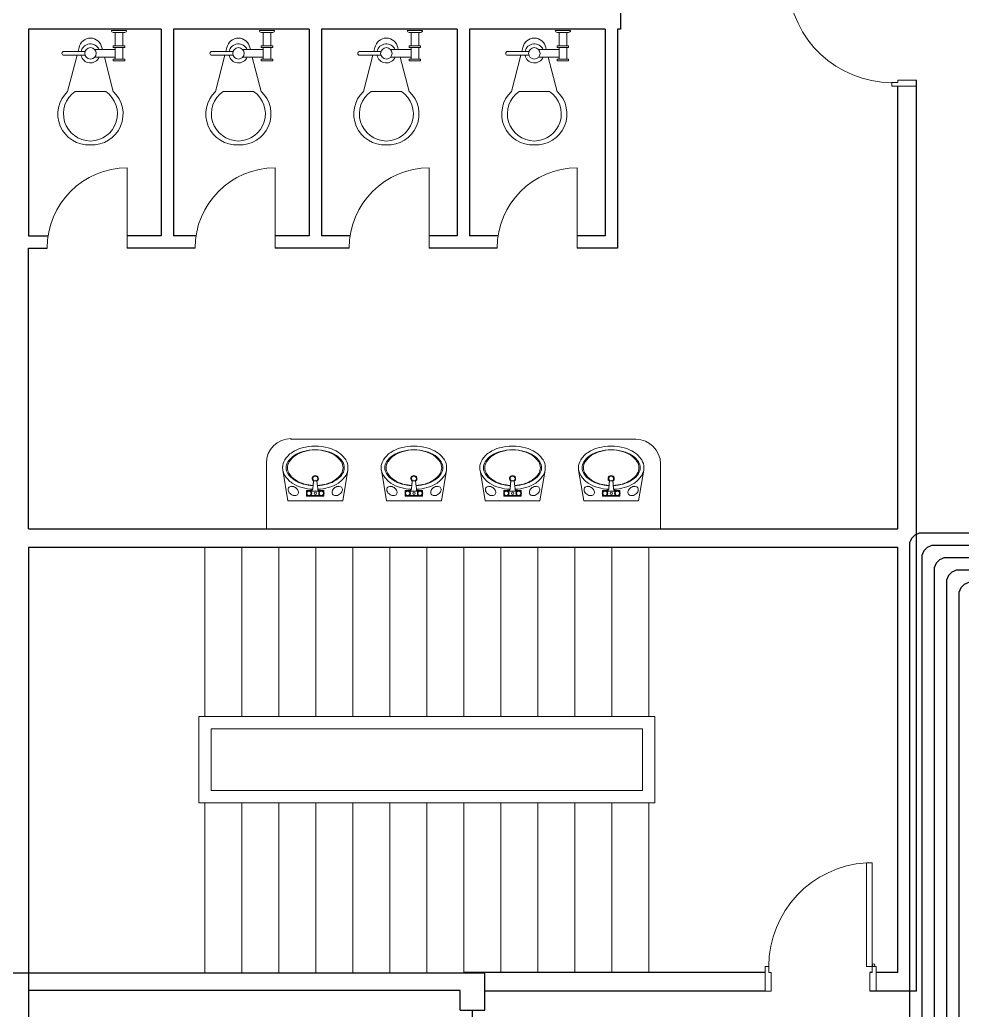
# Model space of a CAD drawing. Extents: x -59 to 582, y -1177 to 100.
# Drawn here: x 36.6 to 44.25, y -34.46 to -26.43 of the extents above; entities that cross this region are included whole.
import ezdxf

# ---------------------------------------------------------------- set-up
doc = ezdxf.new("R2010")
doc.units = 0
doc.header["$LTSCALE"] = 0.15
doc.linetypes.add('CENTERX2', pattern=[4, 2.5, -0.5, 0.5, -0.5])
for name, color, linetype in [('0 sockets', 252, 'Continuous'), ('grocol', 252, 'Continuous'), ('WINDOW', 252, 'Continuous')]:
    doc.layers.add(name, color=color, linetype=linetype)
for name, color, linetype, lineweight in [('anal', 252, 'Continuous', 20), ('DOOR', 252, 'Continuous', 20), ('elev', 252, 'Continuous', 9), ('FIXT', 252, 'Continuous', 9), ('wall', 252, 'Continuous', 30), ('WC', 252, 'Continuous', 9)]:
    doc.layers.add(name, color=color, linetype=linetype, lineweight=lineweight)

# ---------------------------------------------------------------- blocks, each defined once
blk = doc.blocks.new('ARCH')
at = {"layer": 'anal'}
for p, q in [((41.6, 359), (38.8, 359)), ((38.6036, 358.8062), (38.6036, 358.275)), ((41.8, 358.275), (41.8, 358.8))]:
    blk.add_line(p, q, dxfattribs=at)
for centre, start, end in [((38.8036, 358.8062), 90, 180), ((41.6, 358.8), 0, 90)]:
    blk.add_arc(centre, 0.2, start, end, dxfattribs=at)
at = {"layer": 'DOOR'}
for p, q in [((37.475, 360.55), (37.475, 361.2)), ((38.675, 360.55), (38.675, 361.2)), ((39.925, 360.55), (39.925, 361.2)), ((41.125, 360.55), (41.125, 361.2))]:
    blk.add_line(p, q, dxfattribs=at)
for points in [[(43.675, 361.8908), (43.675, 361.8608), (43.875, 361.8608), (43.875, 361.9108), (43.725, 361.9108), (43.725, 361.8908)], [(43.5178, 354.7274), (43.5178, 355.5674), (43.4695, 355.5674), (43.4695, 354.7274)], [(42.6778, 354.7274), (42.6478, 354.7274), (42.6478, 354.5274), (42.6978, 354.5274), (42.6978, 354.6774), (42.6778, 354.6774)], [(43.5178, 354.7274), (43.5478, 354.7274), (43.5478, 354.5274), (43.4978, 354.5274), (43.4978, 354.6774), (43.5178, 354.6774)]]:
    blk.add_lwpolyline(points, close=True, dxfattribs=at)
blk.add_circle((43.5278, 354.7374), 0.01, dxfattribs=at)
for centre, radius, start, end in [((43.6783, 362.7357), 0.8449, 183.61106, 269.77823), ((37.475, 360.55), 0.65, 90, 180), ((38.675, 360.55), 0.65, 90, 180), ((39.925, 360.55), 0.65, 90, 180), ((41.125, 360.55), 0.65, 90, 180), ((43.5227, 354.7242), 0.8449, 93.61106, 179.77823)]:
    blk.add_arc(centre, radius, start, end, dxfattribs=at)
at = {"layer": 'elev'}
for p, q in [((38.1049, 356.7524), (38.1049, 358.1274)), ((38.1049, 356.7524), (38.1049, 358.1274)), ((38.4049, 356.7524), (38.4049, 358.1274)), ((38.7049, 356.7524), (38.7049, 358.1274)), ((39.0049, 356.7524), (39.0049, 358.1274)), ((39.3049, 356.7524), (39.3049, 358.1274)), ((39.6049, 356.7524), (39.6049, 358.1274)), ((39.9049, 356.7524), (39.9049, 358.1274)), ((40.2049, 356.7524), (40.2049, 358.1274)), ((40.5049, 356.7524), (40.5049, 358.1274)), ((40.8049, 356.7524), (40.8049, 358.1274)), ((41.1049, 356.7524), (41.1049, 358.1274)), ((41.4049, 356.7524), (41.4049, 358.1274)), ((41.7049, 356.7524), (41.7049, 358.1274)), ((38.0549, 356.7524), (41.7549, 356.7524)), ((38.0549, 356.0524), (38.0549, 356.7524)), ((41.7549, 356.7524), (41.7549, 356.0524)), ((38.1549, 356.6524), (41.6549, 356.6524)), ((38.1549, 356.1524), (38.1549, 356.6524)), ((41.6549, 356.6524), (41.6549, 356.1524)), ((41.6549, 356.1524), (38.1549, 356.1524)), ((41.7549, 356.0524), (38.0549, 356.0524)), ((38.1049, 354.6774), (38.1049, 356.0524)), ((38.1049, 354.6774), (38.1049, 356.0524)), ((38.4049, 354.6774), (38.4049, 356.0524)), ((38.7049, 354.6774), (38.7049, 356.0524)), ((39.0049, 354.6774), (39.0049, 356.0524)), ((39.3049, 354.6774), (39.3049, 356.0524)), ((39.6049, 354.6774), (39.6049, 356.0524)), ((39.9049, 354.6774), (39.9049, 356.0524)), ((40.2049, 354.6774), (40.2049, 356.0524)), ((40.5049, 354.6774), (40.5049, 356.0524)), ((40.8049, 354.6774), (40.8049, 356.0524)), ((41.1049, 354.6774), (41.1049, 356.0524)), ((41.4049, 354.6774), (41.4049, 356.0524)), ((41.7049, 354.6774), (41.7049, 356.0524))]:
    blk.add_line(p, q, dxfattribs=at)
at = {"layer": 'FIXT'}
for p, q in [((38.7775, 358.5), (38.7361, 358.7501)), ((39.2639, 358.7501), (39.2225, 358.5)), ((39.5775, 358.5), (39.5361, 358.7501)), ((40.0639, 358.7501), (40.0225, 358.5)), ((40.3775, 358.5), (40.3361, 358.7501)), ((40.8639, 358.7501), (40.8225, 358.5)), ((41.1775, 358.5), (41.1361, 358.7501)), ((41.6639, 358.7501), (41.6225, 358.5)), ((38.9868, 358.6621), (38.98, 358.5979)), ((38.986, 358.6635), (38.9819, 358.616)), ((38.9868, 358.6621), (38.986, 358.6635)), ((39.0132, 358.6621), (39.014, 358.6635)), ((39.0132, 358.6621), (39.02, 358.5979)), ((39.014, 358.6635), (39.0181, 358.616)), ((39.7868, 358.6621), (39.78, 358.5979)), ((39.786, 358.6635), (39.7819, 358.616)), ((39.7868, 358.6621), (39.786, 358.6635)), ((39.8133, 358.6621), (39.814, 358.6635)), ((39.8133, 358.6621), (39.82, 358.5979)), ((39.814, 358.6635), (39.8181, 358.616)), ((40.5868, 358.6621), (40.58, 358.5979)), ((40.586, 358.6635), (40.5819, 358.616)), ((40.5868, 358.6621), (40.586, 358.6635)), ((40.6133, 358.6621), (40.614, 358.6635)), ((40.6133, 358.6621), (40.62, 358.5979)), ((40.614, 358.6635), (40.6181, 358.616)), ((41.3868, 358.6621), (41.38, 358.5979)), ((41.386, 358.6635), (41.3819, 358.616)), ((41.3868, 358.6621), (41.386, 358.6635)), ((41.4133, 358.6621), (41.414, 358.6635)), ((41.4133, 358.6621), (41.42, 358.5979)), ((41.414, 358.6635), (41.4181, 358.616)), ((38.93, 358.5845), (38.9609, 358.5845)), ((38.93, 358.5845), (38.93, 358.5712)), ((38.931, 358.58), (38.93, 358.5845)), ((38.93, 358.5528), (38.93, 358.5395)), ((38.931, 358.544), (38.93, 358.5395)), ((39.07, 358.5395), (38.93, 358.5395)), ((38.931, 358.58), (38.931, 358.5731)), ((38.931, 358.58), (38.9374, 358.58)), ((38.931, 358.5509), (38.931, 358.544)), ((38.931, 358.544), (38.9374, 358.544)), ((39.0374, 358.58), (38.9626, 358.58)), ((39.0374, 358.544), (38.9626, 358.544)), ((39.07, 358.5845), (39.0391, 358.5845)), ((39.069, 358.58), (39.0626, 358.58)), ((39.069, 358.544), (39.0626, 358.544)), ((39.069, 358.58), (39.07, 358.5845)), ((39.069, 358.58), (39.069, 358.5731)), ((39.069, 358.5509), (39.069, 358.544)), ((39.069, 358.544), (39.07, 358.5395)), ((39.07, 358.5845), (39.07, 358.5712)), ((39.07, 358.5528), (39.07, 358.5395)), ((39.73, 358.5845), (39.7609, 358.5845)), ((39.73, 358.5845), (39.73, 358.5712)), ((39.731, 358.58), (39.73, 358.5845)), ((39.73, 358.5528), (39.73, 358.5395)), ((39.731, 358.544), (39.73, 358.5395)), ((39.87, 358.5395), (39.73, 358.5395)), ((39.731, 358.58), (39.731, 358.5731)), ((39.731, 358.58), (39.7374, 358.58)), ((39.731, 358.5509), (39.731, 358.544)), ((39.731, 358.544), (39.7374, 358.544)), ((39.8374, 358.58), (39.7626, 358.58)), ((39.8374, 358.544), (39.7626, 358.544)), ((39.87, 358.5845), (39.8391, 358.5845)), ((39.869, 358.58), (39.8626, 358.58)), ((39.869, 358.544), (39.8626, 358.544)), ((39.869, 358.58), (39.87, 358.5845)), ((39.869, 358.58), (39.869, 358.5731)), ((39.869, 358.5509), (39.869, 358.544)), ((39.869, 358.544), (39.87, 358.5395)), ((39.87, 358.5845), (39.87, 358.5712)), ((39.87, 358.5528), (39.87, 358.5395)), ((40.53, 358.5845), (40.5609, 358.5845)), ((40.53, 358.5845), (40.53, 358.5712)), ((40.531, 358.58), (40.53, 358.5845)), ((40.53, 358.5528), (40.53, 358.5395)), ((40.531, 358.544), (40.53, 358.5395)), ((40.67, 358.5395), (40.53, 358.5395)), ((40.531, 358.58), (40.531, 358.5731)), ((40.531, 358.58), (40.5374, 358.58)), ((40.531, 358.5509), (40.531, 358.544)), ((40.531, 358.544), (40.5374, 358.544)), ((40.6374, 358.58), (40.5626, 358.58)), ((40.6374, 358.544), (40.5626, 358.544)), ((40.67, 358.5845), (40.6391, 358.5845)), ((40.669, 358.58), (40.6626, 358.58)), ((40.669, 358.544), (40.6626, 358.544)), ((40.669, 358.58), (40.67, 358.5845)), ((40.669, 358.58), (40.669, 358.5731)), ((40.669, 358.5509), (40.669, 358.544)), ((40.669, 358.544), (40.67, 358.5395)), ((40.67, 358.5845), (40.67, 358.5712)), ((40.67, 358.5528), (40.67, 358.5395)), ((41.33, 358.5845), (41.3609, 358.5845)), ((41.33, 358.5845), (41.33, 358.5712)), ((41.331, 358.58), (41.33, 358.5845)), ((41.33, 358.5528), (41.33, 358.5395)), ((41.331, 358.544), (41.33, 358.5395)), ((41.47, 358.5395), (41.33, 358.5395)), ((41.331, 358.58), (41.331, 358.5731)), ((41.331, 358.58), (41.3374, 358.58)), ((41.331, 358.5509), (41.331, 358.544)), ((41.331, 358.544), (41.3374, 358.544)), ((41.4374, 358.58), (41.3626, 358.58)), ((41.4374, 358.544), (41.3626, 358.544)), ((41.47, 358.5845), (41.4391, 358.5845)), ((41.469, 358.58), (41.4626, 358.58)), ((41.469, 358.544), (41.4626, 358.544)), ((41.469, 358.58), (41.47, 358.5845)), ((41.469, 358.58), (41.469, 358.5731)), ((41.469, 358.5509), (41.469, 358.544)), ((41.469, 358.544), (41.47, 358.5395)), ((41.47, 358.5845), (41.47, 358.5712)), ((41.47, 358.5528), (41.47, 358.5395)), ((39.2225, 358.5), (38.7775, 358.5)), ((40.0225, 358.5), (39.5775, 358.5)), ((40.8225, 358.5), (40.3775, 358.5)), ((41.6225, 358.5), (41.1775, 358.5))]:
    blk.add_line(p, q, dxfattribs=at)
for centre, radius in [((38.95, 358.562), 0.022), ((38.95, 358.562), 0.0173), ((39, 358.562), 0.0095), ((39.05, 358.562), 0.022), ((39.05, 358.562), 0.0173), ((39.75, 358.562), 0.022), ((39.75, 358.562), 0.0173), ((39.8, 358.562), 0.0095), ((39.85, 358.562), 0.022), ((39.85, 358.562), 0.0173), ((40.55, 358.562), 0.022), ((40.55, 358.562), 0.0173), ((40.6, 358.562), 0.0095), ((40.65, 358.562), 0.022), ((40.65, 358.562), 0.0173), ((41.35, 358.562), 0.022), ((41.35, 358.562), 0.0173), ((41.4, 358.562), 0.0095), ((41.45, 358.562), 0.022), ((41.45, 358.562), 0.0173)]:
    blk.add_circle(centre, radius, dxfattribs=at)
for centre, radius, start, end in [((38.9697, 358.6554), 0.2855, 105.31243, 123.46538), ((39, 358.5447), 0.4003, 90, 105.31243), ((39, 358.5447), 0.4003, 74.68757, 90), ((39.0303, 358.6554), 0.2855, 56.53462, 74.68757), ((39.7697, 358.6554), 0.2855, 105.31243, 123.46538), ((39.8, 358.5447), 0.4003, 90, 105.31243), ((39.8, 358.5447), 0.4003, 74.68757, 90), ((39.8303, 358.6554), 0.2855, 56.53462, 74.68757), ((40.5697, 358.6554), 0.2855, 105.31243, 123.46538), ((40.6, 358.5447), 0.4003, 90, 105.31243), ((40.6, 358.5447), 0.4003, 74.68757, 90), ((40.6303, 358.6554), 0.2855, 56.53462, 74.68757), ((41.3697, 358.6554), 0.2855, 105.31243, 123.46538), ((41.4, 358.5447), 0.4003, 90, 105.31243), ((41.4, 358.5447), 0.4003, 74.68757, 90), ((41.4303, 358.6554), 0.2855, 56.53462, 74.68757), ((38.9234, 358.7254), 0.2016, 123.46538, 147.92748), ((38.9234, 358.7254), 0.1716, 123.46538, 147.92748), ((38.9334, 358.7254), 0.1716, 123.46538, 147.92748), ((38.9697, 358.6554), 0.2555, 105.31243, 123.46538), ((38.9797, 358.6554), 0.2555, 105.31243, 123.46538), ((39, 358.5447), 0.3703, 90, 105.31243), ((39.01, 358.5447), 0.3703, 91.54763, 105.31243), ((39, 358.5447), 0.3703, 74.68757, 90), ((38.99, 358.5447), 0.3703, 74.68757, 88.45237), ((39.0203, 358.6554), 0.2555, 56.53462, 74.68757), ((39.0303, 358.6554), 0.2555, 56.53462, 74.68757), ((39.0666, 358.7254), 0.1716, 32.07252, 56.53462), ((39.0766, 358.7254), 0.1716, 32.07252, 56.53462), ((39.0766, 358.7254), 0.2016, 32.07252, 56.53462), ((39.7234, 358.7254), 0.2016, 123.46538, 147.92748), ((39.7234, 358.7254), 0.1716, 123.46538, 147.92748), ((39.7334, 358.7254), 0.1716, 123.46538, 147.92748), ((39.7697, 358.6554), 0.2555, 105.31243, 123.46538), ((39.7797, 358.6554), 0.2555, 105.31243, 123.46538), ((39.8, 358.5447), 0.3703, 90, 105.31243), ((39.81, 358.5447), 0.3703, 91.54763, 105.31243), ((39.8, 358.5447), 0.3703, 74.68757, 90), ((39.79, 358.5447), 0.3703, 74.68757, 88.45237), ((39.8203, 358.6554), 0.2555, 56.53462, 74.68757), ((39.8303, 358.6554), 0.2555, 56.53462, 74.68757), ((39.8666, 358.7254), 0.1716, 32.07252, 56.53462), ((39.8766, 358.7254), 0.1716, 32.07252, 56.53462), ((39.8766, 358.7254), 0.2016, 32.07252, 56.53462), ((40.5234, 358.7254), 0.2016, 123.46538, 147.92748), ((40.5234, 358.7254), 0.1716, 123.46538, 147.92748), ((40.5334, 358.7254), 0.1716, 123.46538, 147.92748), ((40.5697, 358.6554), 0.2555, 105.31243, 123.46538), ((40.5797, 358.6554), 0.2555, 105.31243, 123.46538), ((40.6, 358.5447), 0.3703, 90, 105.31243), ((40.61, 358.5447), 0.3703, 91.54763, 105.31243), ((40.6, 358.5447), 0.3703, 74.68757, 90), ((40.59, 358.5447), 0.3703, 74.68757, 88.45237), ((40.6203, 358.6554), 0.2555, 56.53462, 74.68757), ((40.6303, 358.6554), 0.2555, 56.53462, 74.68757), ((40.6666, 358.7254), 0.1716, 32.07252, 56.53462), ((40.6766, 358.7254), 0.1716, 32.07252, 56.53462), ((40.6766, 358.7254), 0.2016, 32.07252, 56.53462), ((41.3234, 358.7254), 0.2016, 123.46538, 147.92748), ((41.3234, 358.7254), 0.1716, 123.46538, 147.92748), ((41.3334, 358.7254), 0.1716, 123.46538, 147.92748), ((41.3697, 358.6554), 0.2555, 105.31243, 123.46538), ((41.3797, 358.6554), 0.2555, 105.31243, 123.46538), ((41.4, 358.5447), 0.3703, 90, 105.31243), ((41.41, 358.5447), 0.3703, 91.54763, 105.31243), ((41.4, 358.5447), 0.3703, 74.68757, 90), ((41.39, 358.5447), 0.3703, 74.68757, 88.45237), ((41.4203, 358.6554), 0.2555, 56.53462, 74.68757), ((41.4303, 358.6554), 0.2555, 56.53462, 74.68757), ((41.4666, 358.7254), 0.1716, 32.07252, 56.53462), ((41.4766, 358.7254), 0.1716, 32.07252, 56.53462), ((41.4766, 358.7254), 0.2016, 32.07252, 56.53462), ((38.8531, 358.7695), 0.1186, 147.92748, 180), ((38.8531, 358.7695), 0.1186, 180, 212.07252), ((38.8531, 358.7695), 0.0886, 147.92748, 180), ((38.8531, 358.7695), 0.0886, 180, 212.07252), ((38.8631, 358.7695), 0.0886, 147.92748, 180), ((38.8631, 358.7695), 0.0886, 180, 212.07252), ((39.1369, 358.7695), 0.0886, 0, 32.07252), ((39.1369, 358.7695), 0.0886, 327.92748, 0), ((39.1469, 358.7695), 0.0886, 0, 32.07252), ((39.1469, 358.7695), 0.0886, 327.92748, 0), ((39.1469, 358.7695), 0.1186, 0, 32.07252), ((39.1469, 358.7695), 0.1186, 327.92748, 0), ((39.6531, 358.7695), 0.1186, 147.92748, 180), ((39.6531, 358.7695), 0.1186, 180, 212.07252), ((39.6531, 358.7695), 0.0886, 147.92748, 180), ((39.6531, 358.7695), 0.0886, 180, 212.07252), ((39.6631, 358.7695), 0.0886, 147.92748, 180), ((39.6631, 358.7695), 0.0886, 180, 212.07252), ((39.9369, 358.7695), 0.0886, 0, 32.07252), ((39.9369, 358.7695), 0.0886, 327.92748, 0), ((39.9469, 358.7695), 0.0886, 0, 32.07252), ((39.9469, 358.7695), 0.0886, 327.92748, 0), ((39.9469, 358.7695), 0.1186, 0, 32.07252), ((39.9469, 358.7695), 0.1186, 327.92748, 0), ((40.4531, 358.7695), 0.1186, 147.92748, 180), ((40.4531, 358.7695), 0.1186, 180, 212.07252), ((40.4531, 358.7695), 0.0886, 147.92748, 180), ((40.4531, 358.7695), 0.0886, 180, 212.07252), ((40.4631, 358.7695), 0.0886, 147.92748, 180), ((40.4631, 358.7695), 0.0886, 180, 212.07252), ((40.7369, 358.7695), 0.0886, 0, 32.07252), ((40.7369, 358.7695), 0.0886, 327.92748, 0), ((40.7469, 358.7695), 0.0886, 0, 32.07252), ((40.7469, 358.7695), 0.0886, 327.92748, 0), ((40.7469, 358.7695), 0.1186, 0, 32.07252), ((40.7469, 358.7695), 0.1186, 327.92748, 0), ((41.2531, 358.7695), 0.1186, 147.92748, 180), ((41.2531, 358.7695), 0.1186, 180, 212.07252), ((41.2531, 358.7695), 0.0886, 147.92748, 180), ((41.2531, 358.7695), 0.0886, 180, 212.07252), ((41.2631, 358.7695), 0.0886, 147.92748, 180), ((41.2631, 358.7695), 0.0886, 180, 212.07252), ((41.5369, 358.7695), 0.0886, 0, 32.07252), ((41.5369, 358.7695), 0.0886, 327.92748, 0), ((41.5469, 358.7695), 0.0886, 0, 32.07252), ((41.5469, 358.7695), 0.0886, 327.92748, 0), ((41.5469, 358.7695), 0.1186, 0, 32.07252), ((41.5469, 358.7695), 0.1186, 327.92748, 0), ((38.9234, 358.8136), 0.2016, 212.07252, 236.53462), ((38.9234, 358.8136), 0.1716, 212.07252, 236.53462), ((38.9334, 358.8136), 0.1716, 212.07252, 236.53462), ((39, 358.681), 0.025, 301.88267, 238.11733), ((39, 358.681), 0.02, 0, 180), ((39, 358.681), 0.02, 180, 238.50071), ((39, 358.681), 0.02, 301.49929, 0), ((39.0666, 358.8136), 0.1716, 303.46538, 327.92748), ((39.0766, 358.8136), 0.1716, 303.46538, 327.92748), ((39.0766, 358.8136), 0.2016, 303.46538, 327.92748), ((39.7234, 358.8136), 0.2016, 212.07252, 236.53462), ((39.7234, 358.8136), 0.1716, 212.07252, 236.53462), ((39.7334, 358.8136), 0.1716, 212.07252, 236.53462), ((39.8, 358.681), 0.025, 301.88267, 238.11733), ((39.8, 358.681), 0.02, 0, 180), ((39.8, 358.681), 0.02, 180, 238.50071), ((39.8, 358.681), 0.02, 301.49929, 0), ((39.8666, 358.8136), 0.1716, 303.46538, 327.92748), ((39.8766, 358.8136), 0.1716, 303.46538, 327.92748), ((39.8766, 358.8136), 0.2016, 303.46538, 327.92748), ((40.5234, 358.8136), 0.2016, 212.07252, 236.53462), ((40.5234, 358.8136), 0.1716, 212.07252, 236.53462), ((40.5334, 358.8136), 0.1716, 212.07252, 236.53462), ((40.6, 358.681), 0.025, 301.88267, 238.11733), ((40.6, 358.681), 0.02, 0, 180), ((40.6, 358.681), 0.02, 180, 238.50071), ((40.6, 358.681), 0.02, 301.49929, 0), ((40.6666, 358.8136), 0.1716, 303.46538, 327.92748), ((40.6766, 358.8136), 0.1716, 303.46538, 327.92748), ((40.6766, 358.8136), 0.2016, 303.46538, 327.92748), ((41.3234, 358.8136), 0.2016, 212.07252, 236.53462), ((41.3234, 358.8136), 0.1716, 212.07252, 236.53462), ((41.3334, 358.8136), 0.1716, 212.07252, 236.53462), ((41.4, 358.681), 0.025, 301.88267, 238.11733), ((41.4, 358.681), 0.02, 0, 180), ((41.4, 358.681), 0.02, 180, 238.50071), ((41.4, 358.681), 0.02, 301.49929, 0), ((41.4666, 358.8136), 0.1716, 303.46538, 327.92748), ((41.4766, 358.8136), 0.1716, 303.46538, 327.92748), ((41.4766, 358.8136), 0.2016, 303.46538, 327.92748), ((38.8035, 358.5936), 0.0237, 145, 174.07048), ((38.8035, 358.5936), 0.0237, 115.92952, 145), ((38.8089, 358.5826), 0.036, 91.68972, 115.92952), ((38.8092, 358.5708), 0.0477, 72.15178, 91.68972), ((38.9697, 358.8836), 0.2855, 236.53462, 254.68757), ((38.8045, 358.5561), 0.0632, 55, 72.15178), ((38.9697, 358.8836), 0.2555, 236.53462, 254.68757), ((38.9797, 358.8836), 0.2555, 236.53462, 254.68757), ((38.8045, 358.5561), 0.0632, 37.84822, 55), ((39, 358.9943), 0.4003, 254.68757, 266.8829), ((39, 358.9943), 0.3703, 254.68757, 267.31327), ((39.01, 358.9943), 0.3703, 254.68757, 265.77096), ((38.9609, 358.6045), 0.02, 270, 344.93868), ((38.9601, 358.6), 0.02, 276.65267, 354.02226), ((39, 358.5655), 0.099, 81.872, 98.128), ((39, 358.5652), 0.0978, 82.2121, 97.7879), ((38.99, 358.9943), 0.3703, 274.22904, 285.31243), ((39, 358.9943), 0.3703, 272.68673, 285.31243), ((39.0391, 358.6045), 0.02, 195.06132, 270), ((39.0399, 358.6), 0.02, 185.97774, 263.34733), ((39, 358.9943), 0.4003, 273.1171, 285.31243), ((39.0203, 358.8836), 0.2555, 285.31243, 303.46538), ((39.0303, 358.8836), 0.2555, 285.31243, 303.46538), ((39.0303, 358.8836), 0.2855, 285.31243, 303.46538), ((39.1955, 358.5561), 0.0632, 125, 142.15178), ((39.1955, 358.5561), 0.0632, 107.84822, 125), ((39.1908, 358.5708), 0.0477, 88.31028, 107.84822), ((39.1911, 358.5826), 0.036, 64.07048, 88.31028), ((39.1965, 358.5936), 0.0237, 35, 64.07048), ((39.1965, 358.5936), 0.0237, 5.92952, 35), ((39.6035, 358.5936), 0.0237, 145, 174.07048), ((39.6035, 358.5936), 0.0237, 115.92952, 145), ((39.6089, 358.5826), 0.036, 91.68972, 115.92952), ((39.6092, 358.5708), 0.0477, 72.15178, 91.68972), ((39.7697, 358.8836), 0.2855, 236.53462, 254.68757), ((39.6045, 358.5561), 0.0632, 55, 72.15178), ((39.7697, 358.8836), 0.2555, 236.53462, 254.68757), ((39.7797, 358.8836), 0.2555, 236.53462, 254.68757), ((39.6045, 358.5561), 0.0632, 37.84822, 55), ((39.8, 358.9943), 0.4003, 254.68757, 266.8829), ((39.8, 358.9943), 0.3703, 254.68757, 267.31327), ((39.81, 358.9943), 0.3703, 254.68757, 265.77096), ((39.7609, 358.6045), 0.02, 270, 344.93868), ((39.7601, 358.6), 0.02, 276.65267, 354.02226), ((39.8, 358.5655), 0.099, 81.872, 98.128), ((39.8, 358.5652), 0.0978, 82.2121, 97.7879), ((39.79, 358.9943), 0.3703, 274.22904, 285.31243), ((39.8, 358.9943), 0.3703, 272.68673, 285.31243), ((39.8391, 358.6045), 0.02, 195.06132, 270), ((39.8399, 358.6), 0.02, 185.97774, 263.34733), ((39.8, 358.9943), 0.4003, 273.1171, 285.31243), ((39.8203, 358.8836), 0.2555, 285.31243, 303.46538), ((39.8303, 358.8836), 0.2555, 285.31243, 303.46538), ((39.8303, 358.8836), 0.2855, 285.31243, 303.46538), ((39.9955, 358.5561), 0.0632, 125, 142.15178), ((39.9955, 358.5561), 0.0632, 107.84822, 125), ((39.9908, 358.5708), 0.0477, 88.31028, 107.84822), ((39.9911, 358.5826), 0.036, 64.07048, 88.31028), ((39.9965, 358.5936), 0.0237, 35, 64.07048), ((39.9965, 358.5936), 0.0237, 5.92952, 35), ((40.4035, 358.5936), 0.0237, 145, 174.07048), ((40.4035, 358.5936), 0.0237, 115.92952, 145), ((40.4089, 358.5826), 0.036, 91.68972, 115.92952), ((40.4092, 358.5708), 0.0477, 72.15178, 91.68972), ((40.5697, 358.8836), 0.2855, 236.53462, 254.68757), ((40.4045, 358.5561), 0.0632, 55, 72.15178), ((40.5697, 358.8836), 0.2555, 236.53462, 254.68757), ((40.5797, 358.8836), 0.2555, 236.53462, 254.68757), ((40.4045, 358.5561), 0.0632, 37.84822, 55), ((40.6, 358.9943), 0.4003, 254.68757, 266.8829), ((40.6, 358.9943), 0.3703, 254.68757, 267.31327), ((40.61, 358.9943), 0.3703, 254.68757, 265.77096), ((40.5609, 358.6045), 0.02, 270, 344.93868), ((40.5601, 358.6), 0.02, 276.65267, 354.02226), ((40.6, 358.5655), 0.099, 81.872, 98.128), ((40.6, 358.5652), 0.0978, 82.2121, 97.7879), ((40.59, 358.9943), 0.3703, 274.22904, 285.31243), ((40.6, 358.9943), 0.3703, 272.68673, 285.31243), ((40.6391, 358.6045), 0.02, 195.06132, 270), ((40.6399, 358.6), 0.02, 185.97774, 263.34733), ((40.6, 358.9943), 0.4003, 273.1171, 285.31243), ((40.6203, 358.8836), 0.2555, 285.31243, 303.46538), ((40.6303, 358.8836), 0.2555, 285.31243, 303.46538), ((40.6303, 358.8836), 0.2855, 285.31243, 303.46538), ((40.7955, 358.5561), 0.0632, 125, 142.15178), ((40.7955, 358.5561), 0.0632, 107.84822, 125), ((40.7908, 358.5708), 0.0477, 88.31028, 107.84822), ((40.7911, 358.5826), 0.036, 64.07048, 88.31028), ((40.7965, 358.5936), 0.0237, 35, 64.07048), ((40.7965, 358.5936), 0.0237, 5.92952, 35), ((41.2035, 358.5936), 0.0237, 145, 174.07048), ((41.2035, 358.5936), 0.0237, 115.92952, 145), ((41.2089, 358.5826), 0.036, 91.68972, 115.92952), ((41.2092, 358.5708), 0.0477, 72.15178, 91.68972), ((41.3697, 358.8836), 0.2855, 236.53462, 254.68757), ((41.2045, 358.5561), 0.0632, 55, 72.15178), ((41.3697, 358.8836), 0.2555, 236.53462, 254.68757), ((41.3797, 358.8836), 0.2555, 236.53462, 254.68757), ((41.2045, 358.5561), 0.0632, 37.84822, 55), ((41.4, 358.9943), 0.4003, 254.68757, 266.8829), ((41.4, 358.9943), 0.3703, 254.68757, 267.31327), ((41.41, 358.9943), 0.3703, 254.68757, 265.77096), ((41.3609, 358.6045), 0.02, 270, 344.93868), ((41.3601, 358.6), 0.02, 276.65267, 354.02226), ((41.4, 358.5655), 0.099, 81.872, 98.128), ((41.4, 358.5652), 0.0978, 82.2121, 97.7879), ((41.39, 358.9943), 0.3703, 274.22904, 285.31243), ((41.4, 358.9943), 0.3703, 272.68673, 285.31243), ((41.4391, 358.6045), 0.02, 195.06132, 270), ((41.4399, 358.6), 0.02, 185.97774, 263.34733), ((41.4, 358.9943), 0.4003, 273.1171, 285.31243), ((41.4203, 358.8836), 0.2555, 285.31243, 303.46538), ((41.4303, 358.8836), 0.2555, 285.31243, 303.46538), ((41.4303, 358.8836), 0.2855, 285.31243, 303.46538), ((41.5955, 358.5561), 0.0632, 125, 142.15178), ((41.5955, 358.5561), 0.0632, 107.84822, 125), ((41.5908, 358.5708), 0.0477, 88.31028, 107.84822), ((41.5911, 358.5826), 0.036, 64.07048, 88.31028), ((41.5965, 358.5936), 0.0237, 35, 64.07048), ((41.5965, 358.5936), 0.0237, 5.92952, 35), ((38.8158, 358.5924), 0.036, 174.07048, 198.31028), ((38.8269, 358.5961), 0.0477, 198.31028, 217.84822), ((38.8392, 358.6056), 0.0632, 217.84822, 235), ((38.8392, 358.6056), 0.0632, 235, 252.15178), ((38.8344, 358.5908), 0.0477, 252.15178, 271.68972), ((38.8347, 358.5791), 0.036, 271.68972, 295.92952), ((38.8401, 358.568), 0.0237, 295.92952, 325), ((38.8168, 358.5656), 0.0477, 18.31028, 37.84822), ((38.8401, 358.568), 0.0237, 325, 354.07048), ((38.8279, 358.5693), 0.036, 354.07048, 18.31028), ((38.9213, 358.562), 0.0115, 315.8561, 44.1439), ((38.95, 358.5907), 0.0115, 225.8561, 314.1439), ((38.95, 358.5333), 0.0115, 45.8561, 134.1439), ((38.9787, 358.562), 0.0115, 135.8561, 224.1439), ((39.0213, 358.562), 0.0115, 315.8561, 44.1439), ((39.05, 358.5907), 0.0115, 225.8561, 314.1439), ((39.05, 358.5333), 0.0115, 45.8561, 134.1439), ((39.0787, 358.562), 0.0115, 135.8561, 224.1439), ((39.1721, 358.5693), 0.036, 161.68972, 185.92952), ((39.1599, 358.568), 0.0237, 185.92952, 215), ((39.1832, 358.5656), 0.0477, 142.15178, 161.68972), ((39.1599, 358.568), 0.0237, 215, 244.07048), ((39.1653, 358.5791), 0.036, 244.07048, 268.31028), ((39.1656, 358.5908), 0.0477, 268.31028, 287.84822), ((39.1608, 358.6056), 0.0632, 287.84822, 305), ((39.1608, 358.6056), 0.0632, 305, 322.15178), ((39.1731, 358.5961), 0.0477, 322.15178, 341.68972), ((39.1842, 358.5924), 0.036, 341.68972, 5.92952), ((39.6158, 358.5924), 0.036, 174.07048, 198.31028), ((39.6269, 358.5961), 0.0477, 198.31028, 217.84822), ((39.6392, 358.6056), 0.0632, 217.84822, 235), ((39.6392, 358.6056), 0.0632, 235, 252.15178), ((39.6344, 358.5908), 0.0477, 252.15178, 271.68972), ((39.6347, 358.5791), 0.036, 271.68972, 295.92952), ((39.6401, 358.568), 0.0237, 295.92952, 325), ((39.6168, 358.5656), 0.0477, 18.31028, 37.84822), ((39.6401, 358.568), 0.0237, 325, 354.07048), ((39.6279, 358.5693), 0.036, 354.07048, 18.31028), ((39.7213, 358.562), 0.0115, 315.8561, 44.1439), ((39.75, 358.5907), 0.0115, 225.8561, 314.1439), ((39.75, 358.5333), 0.0115, 45.8561, 134.1439), ((39.7787, 358.562), 0.0115, 135.8561, 224.1439), ((39.8213, 358.562), 0.0115, 315.8561, 44.1439), ((39.85, 358.5907), 0.0115, 225.8561, 314.1439), ((39.85, 358.5333), 0.0115, 45.8561, 134.1439), ((39.8787, 358.562), 0.0115, 135.8561, 224.1439), ((39.9721, 358.5693), 0.036, 161.68972, 185.92952), ((39.9599, 358.568), 0.0237, 185.92952, 215), ((39.9832, 358.5656), 0.0477, 142.15178, 161.68972), ((39.9599, 358.568), 0.0237, 215, 244.07048), ((39.9653, 358.5791), 0.036, 244.07048, 268.31028), ((39.9656, 358.5908), 0.0477, 268.31028, 287.84822), ((39.9608, 358.6056), 0.0632, 287.84822, 305), ((39.9608, 358.6056), 0.0632, 305, 322.15178), ((39.9731, 358.5961), 0.0477, 322.15178, 341.68972), ((39.9842, 358.5924), 0.036, 341.68972, 5.92952), ((40.4158, 358.5924), 0.036, 174.07048, 198.31028), ((40.4269, 358.5961), 0.0477, 198.31028, 217.84822), ((40.4392, 358.6056), 0.0632, 217.84822, 235), ((40.4392, 358.6056), 0.0632, 235, 252.15178), ((40.4344, 358.5908), 0.0477, 252.15178, 271.68972), ((40.4347, 358.5791), 0.036, 271.68972, 295.92952), ((40.4401, 358.568), 0.0237, 295.92952, 325), ((40.4168, 358.5656), 0.0477, 18.31028, 37.84822), ((40.4401, 358.568), 0.0237, 325, 354.07048), ((40.4279, 358.5693), 0.036, 354.07048, 18.31028), ((40.5213, 358.562), 0.0115, 315.8561, 44.1439), ((40.55, 358.5907), 0.0115, 225.8561, 314.1439), ((40.55, 358.5333), 0.0115, 45.8561, 134.1439), ((40.5787, 358.562), 0.0115, 135.8561, 224.1439), ((40.6213, 358.562), 0.0115, 315.8561, 44.1439), ((40.65, 358.5907), 0.0115, 225.8561, 314.1439), ((40.65, 358.5333), 0.0115, 45.8561, 134.1439), ((40.6787, 358.562), 0.0115, 135.8561, 224.1439), ((40.7721, 358.5693), 0.036, 161.68972, 185.92952), ((40.7599, 358.568), 0.0237, 185.92952, 215), ((40.7832, 358.5656), 0.0477, 142.15178, 161.68972), ((40.7599, 358.568), 0.0237, 215, 244.07048), ((40.7653, 358.5791), 0.036, 244.07048, 268.31028), ((40.7656, 358.5908), 0.0477, 268.31028, 287.84822), ((40.7608, 358.6056), 0.0632, 287.84822, 305), ((40.7608, 358.6056), 0.0632, 305, 322.15178), ((40.7731, 358.5961), 0.0477, 322.15178, 341.68972), ((40.7842, 358.5924), 0.036, 341.68972, 5.92952), ((41.2158, 358.5924), 0.036, 174.07048, 198.31028), ((41.2269, 358.5961), 0.0477, 198.31028, 217.84822), ((41.2392, 358.6056), 0.0632, 217.84822, 235), ((41.2392, 358.6056), 0.0632, 235, 252.15178), ((41.2344, 358.5908), 0.0477, 252.15178, 271.68972), ((41.2347, 358.5791), 0.036, 271.68972, 295.92952), ((41.2401, 358.568), 0.0237, 295.92952, 325), ((41.2168, 358.5656), 0.0477, 18.31028, 37.84822), ((41.2401, 358.568), 0.0237, 325, 354.07048), ((41.2279, 358.5693), 0.036, 354.07048, 18.31028), ((41.3213, 358.562), 0.0115, 315.8561, 44.1439), ((41.35, 358.5907), 0.0115, 225.8561, 314.1439), ((41.35, 358.5333), 0.0115, 45.8561, 134.1439), ((41.3787, 358.562), 0.0115, 135.8561, 224.1439), ((41.4213, 358.562), 0.0115, 315.8561, 44.1439), ((41.45, 358.5907), 0.0115, 225.8561, 314.1439), ((41.45, 358.5333), 0.0115, 45.8561, 134.1439), ((41.4787, 358.562), 0.0115, 135.8561, 224.1439), ((41.5721, 358.5693), 0.036, 161.68972, 185.92952), ((41.5599, 358.568), 0.0237, 185.92952, 215), ((41.5832, 358.5656), 0.0477, 142.15178, 161.68972), ((41.5599, 358.568), 0.0237, 215, 244.07048), ((41.5653, 358.5791), 0.036, 244.07048, 268.31028), ((41.5656, 358.5908), 0.0477, 268.31028, 287.84822), ((41.5608, 358.6056), 0.0632, 287.84822, 305), ((41.5608, 358.6056), 0.0632, 305, 322.15178), ((41.5731, 358.5961), 0.0477, 322.15178, 341.68972), ((41.5842, 358.5924), 0.036, 341.68972, 5.92952)]:
    blk.add_arc(centre, radius, start, end, dxfattribs=at)
at = {"layer": 'grocol', "ltscale": 0.5}
for p, q in [((40.3743, 354.6726), (36.5299, 354.6726)), ((40.3743, 354.5323), (40.3743, 354.6726)), ((40.1743, 354.5323), (36.675, 354.5323))]:
    blk.add_line(p, q, dxfattribs=at)
at = {"layer": 'wall'}
for p, q in [((41.475, 362.9), (41.475, 362.325)), ((37.75, 362.325), (36.675, 362.325)), ((36.675, 362.325), (36.675, 360.65)), ((37.75, 362.325), (37.75, 360.65)), ((38.95, 362.325), (37.85, 362.325)), ((37.85, 362.325), (37.85, 360.65)), ((38.95, 362.325), (38.95, 360.65)), ((40.15, 362.325), (39.05, 362.325)), ((39.05, 362.325), (39.05, 360.65)), ((40.15, 362.325), (40.15, 360.65)), ((41.35, 362.325), (40.25, 362.325)), ((40.25, 362.325), (40.25, 360.65)), ((41.35, 362.325), (41.35, 360.65)), ((41.45, 362.325), (41.45, 360.55)), ((41.475, 362.325), (41.45, 362.325)), ((43.875, 358.125), (43.875, 361.9108)), ((43.725, 358.275), (43.725, 361.8608)), ((36.675, 360.65), (36.8327, 360.65)), ((37.75, 360.65), (37.475, 360.65)), ((38.0327, 360.65), (37.85, 360.65)), ((38.95, 360.65), (38.675, 360.65)), ((39.2827, 360.65), (39.05, 360.65)), ((40.15, 360.65), (39.925, 360.65)), ((40.4827, 360.65), (40.25, 360.65)), ((41.35, 360.65), (41.125, 360.65)), ((36.675, 360.55), (36.825, 360.55)), ((36.675, 358.275), (36.675, 360.55)), ((38.025, 360.55), (37.475, 360.55)), ((39.275, 360.55), (38.675, 360.55)), ((40.475, 360.55), (39.925, 360.55)), ((41.45, 360.55), (41.125, 360.55)), ((36.675, 358.275), (43.725, 358.275)), ((36.675, 358.275), (43.725, 358.275)), ((36.675, 358.125), (43.725, 358.125)), ((36.675, 358.125), (43.725, 358.125)), ((36.675, 358.125), (36.675, 348.525)), ((43.725, 354.6774), (43.725, 358.125)), ((43.875, 354.5274), (43.875, 358.125)), ((42.6478, 354.6774), (40.2049, 354.6774)), ((42.4157, 354.6774), (42.3957, 354.6774)), ((43.5178, 354.6774), (43.4978, 354.6774)), ((43.725, 354.6774), (43.5478, 354.6774)), ((40.1743, 354.3723), (40.1743, 354.5323)), ((42.6478, 354.5274), (40.3743, 354.5274)), ((43.875, 354.5274), (43.4978, 354.5274)), ((40.1743, 354.3723), (40.3743, 354.3723)), ((40.2743, 354.2523), (40.2743, 354.3723))]:
    blk.add_line(p, q, dxfattribs=at)
at = {"layer": 'WC'}
for p, q in [((37.3465, 362.3132), (37.4701, 362.3132)), ((37.362, 362.2978), (37.4547, 362.2978)), ((37.3774, 362.2978), (37.3774, 362.1897)), ((37.4392, 362.1897), (37.4392, 362.2978)), ((38.5465, 362.3132), (38.6701, 362.3132)), ((38.562, 362.2978), (38.6547, 362.2978)), ((38.5774, 362.2978), (38.5774, 362.1897)), ((38.6392, 362.1897), (38.6392, 362.2978)), ((39.7465, 362.3132), (39.8701, 362.3132)), ((39.762, 362.2978), (39.8547, 362.2978)), ((39.7774, 362.2978), (39.7774, 362.1897)), ((39.8392, 362.1897), (39.8392, 362.2978)), ((40.9465, 362.3132), (41.0701, 362.3132)), ((40.962, 362.2978), (41.0547, 362.2978)), ((40.9774, 362.2978), (40.9774, 362.1897)), ((41.0392, 362.1897), (41.0392, 362.2978)), ((37.1334, 362.1433), (36.9605, 362.1433)), ((37.084, 362.1742), (37.0759, 362.1431)), ((37.2108, 362.1588), (37.3774, 362.1588)), ((37.2693, 362.1742), (37.2735, 362.1584)), ((37.362, 362.1897), (37.362, 362.1742)), ((37.4547, 362.1897), (37.362, 362.1897)), ((37.362, 362.1742), (37.4547, 362.1742)), ((37.3774, 362.1742), (37.3774, 362.0815)), ((37.4392, 362.0815), (37.4392, 362.1742)), ((37.4547, 362.1742), (37.4547, 362.1897)), ((38.3334, 362.1433), (38.1605, 362.1433)), ((38.284, 362.1742), (38.2759, 362.1431)), ((38.4108, 362.1588), (38.5774, 362.1588)), ((38.4693, 362.1742), (38.4735, 362.1584)), ((38.562, 362.1897), (38.562, 362.1742)), ((38.6547, 362.1897), (38.562, 362.1897)), ((38.562, 362.1742), (38.6547, 362.1742)), ((38.5774, 362.1742), (38.5774, 362.0815)), ((38.6392, 362.0815), (38.6392, 362.1742)), ((38.6547, 362.1742), (38.6547, 362.1897)), ((39.5334, 362.1433), (39.3605, 362.1433)), ((39.484, 362.1742), (39.4759, 362.1431)), ((39.6108, 362.1588), (39.7774, 362.1588)), ((39.6693, 362.1742), (39.6735, 362.1584)), ((39.762, 362.1897), (39.762, 362.1742)), ((39.8547, 362.1897), (39.762, 362.1897)), ((39.762, 362.1742), (39.8547, 362.1742)), ((39.7774, 362.1742), (39.7774, 362.0815)), ((39.8392, 362.0815), (39.8392, 362.1742)), ((39.8547, 362.1742), (39.8547, 362.1897)), ((40.7334, 362.1433), (40.5605, 362.1433)), ((40.684, 362.1742), (40.6759, 362.1431)), ((40.8108, 362.1588), (40.9774, 362.1588)), ((40.8693, 362.1742), (40.8735, 362.1584)), ((41.0547, 362.1897), (40.962, 362.1897)), ((40.962, 362.1897), (40.962, 362.1742)), ((40.962, 362.1742), (41.0547, 362.1742)), ((40.9774, 362.1742), (40.9774, 362.0815)), ((41.0392, 362.0815), (41.0392, 362.1742)), ((41.0547, 362.1742), (41.0547, 362.1897)), ((36.9605, 362.1124), (37.1334, 362.1124)), ((37.0678, 362.1122), (36.9913, 361.819)), ((37.3774, 362.097), (37.2112, 362.097)), ((37.2894, 362.0972), (37.362, 361.819)), ((37.4547, 362.0815), (37.362, 362.0815)), ((37.362, 362.0815), (37.362, 362.0661)), ((37.362, 362.0661), (37.4547, 362.0661)), ((37.4547, 362.0661), (37.4547, 362.0815)), ((38.1605, 362.1124), (38.3334, 362.1124)), ((38.2678, 362.1122), (38.1913, 361.819)), ((38.5774, 362.097), (38.4112, 362.097)), ((38.4894, 362.0972), (38.562, 361.819)), ((38.6547, 362.0815), (38.562, 362.0815)), ((38.562, 362.0815), (38.562, 362.0661)), ((38.562, 362.0661), (38.6547, 362.0661)), ((38.6547, 362.0661), (38.6547, 362.0815)), ((39.3605, 362.1124), (39.5334, 362.1124)), ((39.4678, 362.1122), (39.3913, 361.819)), ((39.7774, 362.097), (39.6112, 362.097)), ((39.6894, 362.0972), (39.762, 361.819)), ((39.8547, 362.0815), (39.762, 362.0815)), ((39.762, 362.0815), (39.762, 362.0661)), ((39.762, 362.0661), (39.8547, 362.0661)), ((39.8547, 362.0661), (39.8547, 362.0815)), ((40.5605, 362.1124), (40.7334, 362.1124)), ((40.6678, 362.1122), (40.5913, 361.819)), ((40.9774, 362.097), (40.8112, 362.097)), ((40.8894, 362.0972), (40.962, 361.819)), ((41.0547, 362.0815), (40.962, 362.0815)), ((40.962, 362.0815), (40.962, 362.0661)), ((40.962, 362.0661), (41.0547, 362.0661)), ((41.0547, 362.0661), (41.0547, 362.0815)), ((37.0531, 361.819), (37.3002, 361.819)), ((38.2531, 361.819), (38.5002, 361.819)), ((39.4531, 361.819), (39.7002, 361.819)), ((40.6531, 361.819), (40.9002, 361.819))]:
    blk.add_line(p, q, dxfattribs=at)
for centre in [(37.1767, 362.1279), (38.3767, 362.1279), (39.5767, 362.1279), (40.7767, 362.1279)]:
    blk.add_circle(centre, 0.0463, dxfattribs=at)
for centre, radius, start, end in [((37.3627, 362.3139), 0.0161, 182.4084, 267.5916), ((37.454, 362.3139), 0.0161, 272.4084, 357.5916), ((38.5627, 362.3139), 0.0161, 182.4084, 267.5916), ((38.654, 362.3139), 0.0161, 272.4084, 357.5916), ((39.7627, 362.3139), 0.0161, 182.4084, 267.5916), ((39.854, 362.3139), 0.0161, 272.4084, 357.5916), ((40.9627, 362.3139), 0.0161, 182.4084, 267.5916), ((41.054, 362.3139), 0.0161, 272.4084, 357.5916), ((37.1767, 362.1572), 0.0942, 10.38886, 169.6111), ((38.3767, 362.1572), 0.0942, 10.38886, 169.6111), ((39.5767, 362.1572), 0.0942, 10.38886, 169.6111), ((40.7767, 362.1572), 0.0942, 10.38886, 169.6111), ((36.9605, 362.1279), 0.0154, 90, 270), ((37.1767, 362.1279), 0.0772, 22.85047, 168.577), ((38.1605, 362.1279), 0.0154, 90, 270), ((38.3767, 362.1279), 0.0772, 22.85047, 168.577), ((39.3605, 362.1279), 0.0154, 90, 270), ((39.5767, 362.1279), 0.0772, 22.85047, 168.577), ((40.5605, 362.1279), 0.0154, 90, 270), ((40.7767, 362.1279), 0.0772, 22.85047, 168.577), ((37.1767, 362.1279), 0.0772, 191.8763, 336.5863), ((38.3767, 362.1279), 0.0772, 191.8763, 336.5863), ((39.5767, 362.1279), 0.0772, 191.8763, 336.5863), ((40.7767, 362.1279), 0.0772, 191.8763, 336.5863), ((37.1619, 361.6362), 0.25, 133.0172, 273.38), ((37.1778, 361.6376), 0.2201, 124.5054, 269.7), ((37.1755, 361.6376), 0.2201, 270.3, 55.49457), ((37.1914, 361.6362), 0.25, 266.62, 46.98278), ((38.3619, 361.6362), 0.25, 133.0172, 273.38), ((38.3778, 361.6376), 0.2201, 124.5054, 269.7), ((38.3755, 361.6376), 0.2201, 270.3, 55.49457), ((38.3914, 361.6362), 0.25, 266.62, 46.98278), ((39.5619, 361.6362), 0.25, 133.0172, 273.38), ((39.5778, 361.6376), 0.2201, 124.5054, 269.7), ((39.5755, 361.6376), 0.2201, 270.3, 55.49457), ((39.5914, 361.6362), 0.25, 266.62, 46.98278), ((40.7619, 361.6362), 0.25, 133.0172, 273.38), ((40.7778, 361.6376), 0.2201, 124.5054, 269.7), ((40.7755, 361.6376), 0.2201, 270.3, 55.49457), ((40.7914, 361.6362), 0.25, 266.62, 46.98278)]:
    blk.add_arc(centre, radius, start, end, dxfattribs=at)
at = {"layer": 'WINDOW', "linetype": 'CENTERX2'}
blk.add_line((40.3743, 354.3723), (40.3743, 354.5323), dxfattribs=at)
blk = doc.blocks.new('EE')
at = {"layer": '0 sockets'}
h = blk.add_hatch(color=6, dxfattribs=at)
h.dxf.hatch_style = 1
h.paths.add_polyline_path([(582.3938, 81.8406), (-59.1154, 81.8406), (-59.1154, -114.5819), (582.3938, -114.5819)])
h.paths.add_polyline_path([(577.3938, 76.8406), (577.3938, -109.5819), (-54.1154, -109.5819), (-54.1154, 76.8406)], flags=16)
h.paths.add_polyline_path([(408.0255, -15.1391, -1), (406.517, -15.1391, -1)], flags=0)
h.paths.add_polyline_path([(457.7835, -31.1193, 0.414214), (457.6835, -31.0193), (444.3113, -31.0193, 0.414214), (444.2113, -31.1193), (444.2113, -48.4465), (415.8336, -48.4465), (415.8336, -19.4832), (417.425, -19.4832, 0.414214), (417.525, -19.3832), (417.525, -15.2391, 0.414214), (417.425, -15.1391), (407.2736, -15.1391), (407.2712, -15.8933), (407.2712, -15.1391), (417.525, -15.1391), (417.525, -19.4832), (415.9336, -19.4832, 0.414214), (415.8336, -19.5832), (415.8336, -48.3465, 0.414214), (415.9336, -48.4465), (444.1113, -48.4465, 0.414214), (444.2113, -48.3465), (444.2113, -31.0193), (457.7835, -31.0193)], flags=0)
h.paths.add_polyline_path([(244.6113, -46.0682), (244.6113, -46.0144), (244.5226, -46.0144, -0.279526)], flags=0)
h.paths.add_polyline_path([(404.6897, 26.9474), (525.0345, 26.9474), (525.0345, 46.2845), (404.6897, 46.2845)], flags=8)
h.paths.add_polyline_path([(202.6437, 24.0784), (289.3193, 24.0784), (289.3193, 38.4106), (202.6437, 38.4106)], flags=8)
h.paths.add_polyline_path([(30.9197, 26.4293), (112.5904, 26.4293), (112.5904, 40.7615), (30.9197, 40.7615)], flags=8)
h.paths.add_polyline_path([(441.8806, -10.2056), (442.2164, -10.2056), (442.2164, -9.7556), (441.8806, -9.7556)], flags=8)
h.paths.add_polyline_path([(422.2717, -10.2459), (422.6217, -10.2459), (422.6217, -9.7959), (422.2717, -9.7959)], flags=8)
h.paths.add_polyline_path([(406.5093, -14.41), (406.8593, -14.41), (406.8593, -13.96), (406.5093, -13.96)], flags=8)
h.paths.add_polyline_path([(406.2104, -35.7134), (406.5461, -35.7134), (406.5461, -35.2634), (406.2104, -35.2634)], flags=8)
h.paths.add_polyline_path([(422.8414, -60.6068), (423.1914, -60.6068), (423.1914, -60.1568), (422.8414, -60.1568)], flags=8)
h.paths.add_polyline_path([(442.3908, -60.8399), (442.7551, -60.8399), (442.7551, -60.3899), (442.3908, -60.3899)], flags=8)
h.paths.add_polyline_path([(456.8438, -54.1004), (457.1938, -54.1004), (457.1938, -53.6504), (456.8438, -53.6504)], flags=8)
h.paths.add_polyline_path([(470.8579, -50.8101), (471.2079, -50.8101), (471.2079, -50.3601), (470.8579, -50.3601)], flags=8)
h.paths.add_polyline_path([(490.1231, -50.756), (490.3445, -50.756), (490.3445, -50.306), (490.1231, -50.306)], flags=8)
h.paths.add_polyline_path([(225.5085, -20.3428), (226.1335, -20.3428), (226.1335, -20.1178), (225.5085, -20.1178)], flags=8)
h.paths.add_polyline_path([(233.7002, -19.9376), (234.3252, -19.9376), (234.3252, -19.7126), (233.7002, -19.7126)], flags=8)
h.paths.add_polyline_path([(241.875, -19.5516), (242.5, -19.5516), (242.5, -19.3266), (241.875, -19.3266)], flags=8)
h.paths.add_polyline_path([(245.1715, -24.6319), (245.7965, -24.6319), (245.7965, -24.4069), (245.1715, -24.4069)], flags=8)
h.paths.add_polyline_path([(247.8129, -19.2546), (248.4379, -19.2546), (248.4379, -19.0296), (247.8129, -19.0296)], flags=8)
h.paths.add_polyline_path([(249.6481, -13.3866), (250.2731, -13.3866), (250.2731, -13.1616), (249.6481, -13.1616)], flags=8)
h.paths.add_polyline_path([(257.3232, -15.7941), (257.9482, -15.7941), (257.9482, -15.5691), (257.3232, -15.5691)], flags=8)
h.paths.add_polyline_path([(257.5825, -13.1834), (258.1575, -13.1834), (258.1575, -12.9584), (257.5825, -12.9584)], flags=8)
h.paths.add_polyline_path([(264.064, -13.1005), (264.664, -13.1005), (264.664, -12.8755), (264.064, -12.8755)], flags=8)
h.paths.add_polyline_path([(288.7886, -40.9018), (289.3636, -40.9018), (289.3636, -40.6768), (288.7886, -40.6768)], flags=8)
h.paths.add_polyline_path([(280.6872, -41.0054), (281.2622, -41.0054), (281.2622, -40.7804), (280.6872, -40.7804)], flags=8)
h.paths.add_polyline_path([(270.8638, -40.8752), (271.4388, -40.8752), (271.4388, -40.6502), (270.8638, -40.6502)], flags=8)
h.paths.add_polyline_path([(261.4343, -40.7711), (262.0093, -40.7711), (262.0093, -40.5461), (261.4343, -40.5461)], flags=8)
h.paths.add_polyline_path([(254.7641, -40.8531), (255.3391, -40.8531), (255.3391, -40.6281), (254.7641, -40.6281)], flags=8)
h.paths.add_polyline_path([(247.0084, -40.8452), (247.5834, -40.8452), (247.5834, -40.6202), (247.0084, -40.6202)], flags=8)
h.paths.add_polyline_path([(245.8521, -36.4789), (246.4271, -36.4789), (246.4271, -36.2539), (245.8521, -36.2539)], flags=8)
h.paths.add_polyline_path([(243.9336, -41.6387), (244.5086, -41.6387), (244.5086, -41.4137), (243.9336, -41.4137)], flags=8)
h.paths.add_polyline_path([(245.534, -46.5866), (246.059, -46.5866), (246.059, -46.3616), (245.534, -46.3616)], flags=8)
h.paths.add_polyline_path([(245.3615, -51.8321), (245.9115, -51.8321), (245.9115, -51.6071), (245.3615, -51.6071)], flags=8)
h.paths.add_polyline_path([(239.7215, -52.2724), (240.3215, -52.2724), (240.3215, -52.0474), (239.7215, -52.0474)], flags=8)
h.paths.add_polyline_path([(232.0686, -52.9165), (232.6686, -52.9165), (232.6686, -52.6915), (232.0686, -52.6915)], flags=8)
h.paths.add_polyline_path([(225.5588, -53.6462), (226.1588, -53.6462), (226.1588, -53.4212), (225.5588, -53.4212)], flags=8)
h.paths.add_polyline_path([(227.6145, -48.128), (228.2145, -48.128), (228.2145, -47.903), (227.6145, -47.903)], flags=8)
h.paths.add_polyline_path([(219.5279, -49.4891), (220.1279, -49.4891), (220.1279, -49.2641), (219.5279, -49.2641)], flags=8)
h.paths.add_polyline_path([(217.7703, -44.2843), (218.3703, -44.2843), (218.3703, -44.0593), (217.7703, -44.0593)], flags=8)
h.paths.add_polyline_path([(216.4425, -34.7131), (217.0425, -34.7131), (217.0425, -34.4881), (216.4425, -34.4881)], flags=8)
h.paths.add_polyline_path([(216.7993, -27.0914), (217.3993, -27.0914), (217.3993, -26.8664), (216.7993, -26.8664)], flags=8)
h.paths.add_polyline_path([(216.7293, -21.7545), (217.2793, -21.7545), (217.2793, -21.5295), (216.7293, -21.5295)], flags=8)
h.paths.add_polyline_path([(84.8617, -42.4448), (85.3867, -42.4448), (85.3867, -42.2198), (84.8617, -42.2198)], flags=8)
h.paths.add_polyline_path([(82.4597, -48.7615), (83.0097, -48.7615), (83.0097, -48.5365), (82.4597, -48.5365)], flags=8)
h.paths.add_polyline_path([(78.4165, -48.7103), (78.9415, -48.7103), (78.9415, -48.4853), (78.4165, -48.4853)], flags=8)
h.paths.add_polyline_path([(75.5469, -42.4519), (76.0719, -42.4519), (76.0719, -42.2269), (75.5469, -42.2269)], flags=8)
h.paths.add_polyline_path([(74.0193, -42.4184), (74.5443, -42.4184), (74.5443, -42.1934), (74.0193, -42.1934)], flags=8)
h.paths.add_polyline_path([(72.8597, -48.7615), (73.3847, -48.7615), (73.3847, -48.5365), (72.8597, -48.5365)], flags=8)
h.paths.add_polyline_path([(68.6511, -48.7073), (69.1761, -48.7073), (69.1761, -48.4823), (68.6511, -48.4823)], flags=8)
h.paths.add_polyline_path([(69.2706, -42.4563), (69.7956, -42.4563), (69.7956, -42.2313), (69.2706, -42.2313)], flags=8)
h.paths.add_polyline_path([(65.66, -42.4427), (66.185, -42.4427), (66.185, -42.2177), (65.66, -42.2177)], flags=8)
h.paths.add_polyline_path([(63.3536, -48.7076), (63.8786, -48.7076), (63.8786, -48.4826), (63.3536, -48.4826)], flags=8)
h.paths.add_polyline_path([(58.9569, -48.7176), (59.4319, -48.7176), (59.4319, -48.4926), (58.9569, -48.4926)], flags=8)
h.paths.add_polyline_path([(56.5842, -43.0406), (57.0842, -43.0406), (57.0842, -42.8156), (56.5842, -42.8156)], flags=8)
h.paths.add_polyline_path([(55.2147, -39.3121), (55.7647, -39.3121), (55.7647, -39.0871), (55.2147, -39.0871)], flags=8)
h.paths.add_polyline_path([(47.2504, -39.1177), (47.8004, -39.1177), (47.8004, -38.8927), (47.2504, -38.8927)], flags=8)
h.paths.add_polyline_path([(36.6812, -56.1774), (37.2312, -56.1774), (37.2312, -55.9524), (36.6812, -55.9524)], flags=8)
h.paths.add_polyline_path([(28.0926, -56.08), (28.6426, -56.08), (28.6426, -55.855), (28.0926, -55.855)], flags=8)
h.paths.add_polyline_path([(11.2238, -49.6168), (11.7738, -49.6168), (11.7738, -49.3918), (11.2238, -49.3918)], flags=8)
h.paths.add_polyline_path([(15.1536, -39.2721), (15.7036, -39.2721), (15.7036, -39.0471), (15.1536, -39.0471)], flags=8)
h.paths.add_polyline_path([(15.2153, -30.3945), (15.7653, -30.3945), (15.7653, -30.1695), (15.2153, -30.1695)], flags=8)
h.paths.add_polyline_path([(12.5842, -22.2395), (13.1342, -22.2395), (13.1342, -22.0145), (12.5842, -22.0145)], flags=8)
h.paths.add_polyline_path([(13.4396, -29.5736), (13.9396, -29.5736), (13.9396, -29.3486), (13.4396, -29.3486)], flags=8)

msp = doc.modelspace()

# ---------------------------------------------------------------- linework, layer by layer
at = {"layer": '0 sockets', "color": 6}
for points in [[(58.2835, -35.0123), (58.2835, -30.6906, 0.414214), (58.1835, -30.5906), (43.9187, -30.5906, 0.414214), (43.8187, -30.6906), (43.8187, -48.382, -0.414214), (43.7187, -48.482), (16.1013, -48.482, -0.414214), (16.0013, -48.382), (16.0013, -19.881, -0.414214), (16.1013, -19.781), (64.025, -19.781, 0.414214), (64.125, -19.681), (64.125, -16.9045, -0.414214), (64.225, -16.8045), (69.7252, -16.8045)], [(58.1835, -35.0123), (58.1835, -30.7906, 0.414214), (58.0835, -30.6906), (44.0187, -30.6906, 0.414214), (43.9187, -30.7906), (43.9187, -48.482, -0.414214), (43.8187, -48.582), (16.0013, -48.582, -0.414214), (15.9013, -48.482), (15.9013, -21.5908, 0.414214), (15.8013, -21.4908), (12.8524, -21.4908)], [(58.0835, -35.0123), (58.0835, -30.8906, 0.414214), (57.9835, -30.7906), (44.1187, -30.7906, 0.414214), (44.0187, -30.8906), (44.0187, -48.582, -0.414214), (43.9187, -48.682), (15.9013, -48.682, -0.414214), (15.8013, -48.582), (15.8013, -30.3075, 0.414214), (15.7013, -30.2075), (12.8057, -30.2075)], [(57.9835, -35.0123), (57.9835, -30.9906, 0.414214), (57.8835, -30.8906), (44.2187, -30.8906, 0.414214), (44.1187, -30.9906), (44.1187, -48.682, -0.414214), (44.0187, -48.782), (15.8013, -48.782, -0.414214), (15.7013, -48.682), (15.7013, -31.1286, 0.414214), (15.6013, -31.0286), (14.5811, -31.0286)], [(57.8835, -35.0123), (57.8835, -31.0906, 0.414214), (57.7835, -30.9906), (44.3187, -30.9906, 0.414214), (44.2187, -31.0906), (44.2187, -48.782, -0.414214), (44.1187, -48.882), (15.7013, -48.882, -0.414214), (15.6013, -48.782), (15.6013, -39.9935, 0.414214), (15.5013, -39.8935), (14.5323, -39.8935)]]:
    msp.add_lwpolyline(points, format="xyb", dxfattribs=at)

# ---------------------------------------------------------------- block references
at = {"layer": '0 sockets', "color": 3}
for name, p in [('EE', (0, 0)), ('ARCH', (0, -388.8302))]:
    msp.add_blockref(name, p, dxfattribs=at)

doc.saveas('drawing.dxf')
